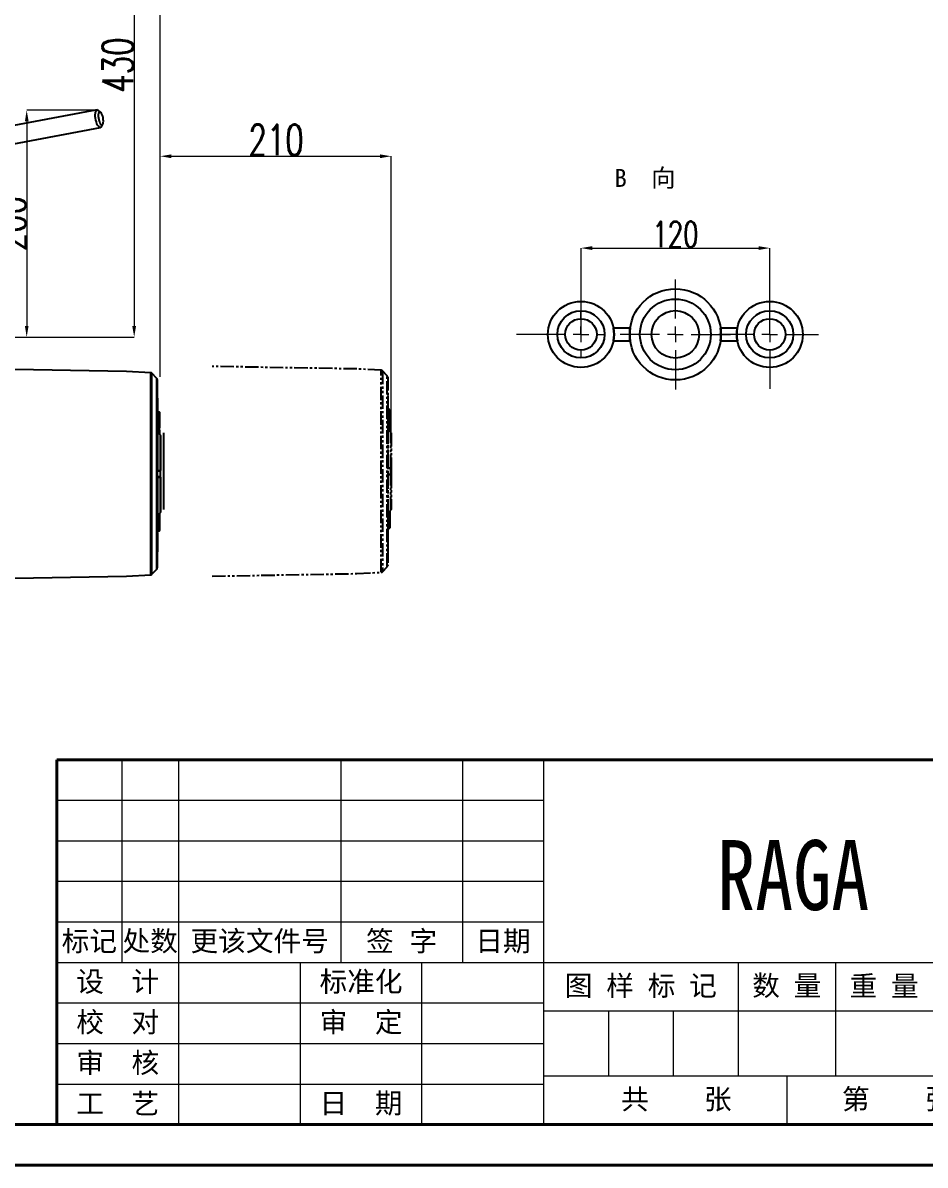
# Model space of a CAD drawing. Header units: millimetres. Extents: x 1663 to 4708, y 540 to 2693.
# Drawn here: x 3336 to 4143, y 540 to 1561 of the extents above; entities that cross this region are included whole.
import ezdxf

# ---------------------------------------------------------------- set-up
doc = ezdxf.new("R2010")
doc.units = ezdxf.units.MM
doc.linetypes.add('CENTER2', pattern=[28.575, 19.05, -3.175, 3.175, -3.175])
doc.linetypes.add('双点画线', pattern=[22, 12, -2, 2, -2, 2, -2])
for name, color, linetype, lineweight in [('AM_5', 3, 'Continuous', 25), ('AM_BOR', 7, 'Continuous', 50), ('FORMAT', 7, 'Continuous', 18), ('中心线', 1, 'CENTER2', 13), ('文字', 7, 'Continuous', 13), ('标注', 3, 'Continuous', 13), ('粗实线', 7, 'Continuous', 40), ('细实线', 3, 'Continuous', 13)]:
    doc.layers.add(name, color=color, linetype=linetype, lineweight=lineweight)
doc.styles.add('01', font='txt.shx')
doc.styles.add('SLDTEXTSTYLE1', font='txt.shx', dxfattribs={"width": 0.7, "bigfont": 'gbcbig.shx'})
doc.styles.get("Standard").update_dxf_attribs({"font": 'arial.ttf'})
doc.styles.add('STYLE1', font='txt.shx', dxfattribs={"width": 0.8, "height": 3, "bigfont": 'hzdx.shx'})
doc.dimstyles.new('SLDDIMSTYLE12$0', dxfattribs={"dimtxt": 12, "dimasz": 10, "dimexe": 0, "dimexo": 0.0625, "dimgap": 0.875, "dimtad": 1, "dimdec": 1, "dimlfac": 1.8, "dimrnd": 1e-09, "dimzin": 12, "dimdsep": 46, "dimtxsty": 'SLDTEXTSTYLE1', "dimcen": 0.09, "dimdle": 8.16, "dimclrd": 3, "dimclre": 3, "dimadec": 0, "dimazin": 3, "dimtfac": 1, "dimtdec": 1, "dimtofl": 0, "dimtmove": 0, "dimatfit": 3, "dimfxl": 0, "dimfrac": 2, "dimtolj": 1, "dimlwd": 5, "dimlwe": 5, "dimarcsym": 0})

# ---------------------------------------------------------------- blocks, each defined once
blk = doc.blocks.new('rA3')
at = {"layer": '粗实线'}
for p, q in [((568.38, 174.26), (568.38, 129.26)), ((748.38, 174.26), (568.38, 174.26)), ((358.38, 129.26), (748.38, 129.26)), ((333.38, 124.26), (753.38, 124.26))]:
    blk.add_line(p, q, dxfattribs=at)
at = {"layer": '细实线'}
for p, q in [((576.38, 174.26), (576.38, 149.26)), ((583.38, 174.26), (583.38, 149.26)), ((603.38, 174.26), (603.38, 149.26)), ((618.38, 174.26), (618.38, 149.26)), ((628.38, 174.26), (628.38, 129.26)), ((568.38, 169.26), (628.38, 169.26)), ((628.38, 169.26), (628.38, 129.26)), ((568.38, 164.26), (628.38, 164.26)), ((568.38, 159.26), (628.38, 159.26)), ((568.38, 154.26), (628.38, 154.26)), ((568.38, 149.26), (688.38, 149.26)), ((583.38, 149.26), (583.38, 129.26)), ((598.38, 149.26), (598.38, 129.26)), ((613.38, 129.26), (613.38, 149.26)), ((652.38, 149.22), (652.38, 135.22)), ((664.38, 149.26), (664.38, 135.26)), ((568.38, 144.26), (628.38, 144.26)), ((688.38, 143.26), (628.38, 143.26)), ((636.38, 143.26), (636.38, 135.26)), ((644.38, 143.26), (644.38, 135.26)), ((568.25, 139.26), (628.38, 139.26)), ((628.38, 135.26), (688.38, 135.26)), ((658.38, 135.26), (658.38, 129.26)), ((568.38, 134.26), (628.38, 134.26))]:
    blk.add_line(p, q, dxfattribs=at)
at = {"layer": '文字', "char_height": 2.5, "width": 72, "attachment_point": 5}
for s, insert in [('{\\fSimSun|b0|i0|c134|p2;标记}', (572.38, 151.76)), ('{\\fSimSun|b0|i0|c134|p2;处数}', (579.88, 151.76)), ('{\\fSimSun|b0|i0|c134|p2;更该文件号}', (593.38, 151.76)), ('{\\fSimSun|b0|i0|c134|p54;签}  {\\fSimSun|b0|i0|c134|p54;字}', (610.88, 151.76)), ('{\\fSimSun|b0|i0|c134|p54;日期}', (623.38, 151.76)), ('{\\fSimSun|b0|i0|c134|p2;设  计}', (575.88, 146.76)), ('{\\fSimSun|b0|i0|c134|p2;标准化}', (605.88, 146.76)), ('{\\fSimSun|b0|i0|c134|p2;图 样 标 记}', (640.38, 146.26)), ('{\\fSimSun|b0|i0|c134|p2;数 量}', (658.38, 146.26)), ('{\\fSimSun|b0|i0|c134|p2;重 量}', (670.38, 146.26)), ('{\\fSimSun|b0|i0|c134|p2;校  对}', (575.88, 141.76)), ('{\\fSimSun|b0|i0|c134|p2;审  定}', (605.88, 141.76)), ('{\\fSimSun|b0|i0|c134|p2;审  核}', (575.88, 136.76)), ('{\\fSimSun|b0|i0|c134|p2;共    张        第    张}', (658.38, 132.26)), ('{\\fSimSun|b0|i0|c134|p2;工  艺}', (575.88, 131.76)), ('{\\fSimSun|b0|i0|c134|p2;日  期}', (605.88, 131.76))]:
    blk.add_mtext(s, dxfattribs=dict(at, insert=insert))
blk = doc.blocks.new('*D57')
at = {"layer": 'AM_5', "color": 3, "lineweight": 5, "transparency": 16777216}
blk.add_line((3048.9, 1280.2), (3048.9, 1719.2), dxfattribs=at)
at = {"layer": 'AM_5', "color": 3, "linetype": 'Continuous', "lineweight": 5, "transparency": 16777216}
for p, q in [((3058.9, 1719.2), (3449.2, 1719.2)), ((3459.2, 1244.5), (3459.2, 1719.2))]:
    blk.add_line(p, q, dxfattribs=at)
at = {"layer": 'AM_5', "color": 3, "transparency": 16777216}
for points in [[(3058.9, 1720.9), (3058.9, 1717.6), (3048.9, 1719.2)], [(3449.2, 1720.9), (3449.2, 1717.6), (3459.2, 1719.2)]]:
    blk.add_solid(points, dxfattribs=at)
at = {"layer": 'Defpoints', "color": 0, "transparency": 16777216}
for p in [(3459.2, 1719.2), (3048.9, 1280.1), (3459.2, 1244.4)]:
    blk.add_point(p, dxfattribs=at)
at = {"layer": 'AM_5', "color": 0, "transparency": 16777216, "insert": (3254.1, 1733.8), "char_height": 12, "attachment_point": 5, "style": 'SLDTEXTSTYLE1'}
blk.add_mtext('\\A1;{\\H2.28571x;410}', dxfattribs=at)
blk = doc.blocks.new('*D74')
at = {"layer": 'AM_5', "color": 3, "lineweight": 5, "transparency": 16777216}
blk.add_line((3459.2, 1244.5), (3459.2, 1441.8), dxfattribs=at)
at = {"layer": 'AM_5', "color": 3, "linetype": 'Continuous', "lineweight": 5, "transparency": 16777216}
for p, q in [((3469.2, 1441.8), (3655.6, 1441.8)), ((3665.6, 1194.5), (3665.6, 1441.8))]:
    blk.add_line(p, q, dxfattribs=at)
at = {"layer": 'AM_5', "color": 3, "transparency": 16777216}
for points in [[(3469.2, 1443.5), (3469.2, 1440.1), (3459.2, 1441.8)], [(3655.6, 1443.5), (3655.6, 1440.1), (3665.6, 1441.8)]]:
    blk.add_solid(points, dxfattribs=at)
at = {"layer": 'Defpoints', "color": 0, "transparency": 16777216}
for p in [(3665.6, 1441.8), (3459.2, 1244.4), (3665.6, 1194.4)]:
    blk.add_point(p, dxfattribs=at)
at = {"layer": 'AM_5', "color": 0, "transparency": 16777216, "insert": (3562.8, 1456.4), "char_height": 12, "attachment_point": 5, "style": 'SLDTEXTSTYLE1'}
blk.add_mtext('\\A1;{\\H2.28571x;210}', dxfattribs=at)
blk = doc.blocks.new('*D61')
at = {"layer": 'AM_5', "color": 3, "lineweight": 5, "transparency": 16777216}
blk.add_line((3363.1, 1711.6), (3435.9, 1711.6), dxfattribs=at)
at = {"layer": 'AM_5', "color": 3, "linetype": 'Continuous', "lineweight": 5, "transparency": 16777216}
for p, q in [((3435.9, 1701.6), (3435.9, 1290.1)), ((3049, 1280.1), (3435.9, 1280.1))]:
    blk.add_line(p, q, dxfattribs=at)
at = {"layer": 'AM_5', "color": 3, "transparency": 16777216}
for points in [[(3434.2, 1701.6), (3437.6, 1701.6), (3435.9, 1711.6)], [(3434.2, 1290.1), (3437.6, 1290.1), (3435.9, 1280.1)]]:
    blk.add_solid(points, dxfattribs=at)
at = {"layer": 'Defpoints', "color": 0, "transparency": 16777216}
for p in [(3363, 1711.6), (3048.9, 1280.1), (3435.9, 1280.1)]:
    blk.add_point(p, dxfattribs=at)
at = {"layer": 'AM_5', "color": 0, "transparency": 16777216, "insert": (3421.3, 1523.3), "char_height": 12, "attachment_point": 5, "rotation": 90, "style": 'SLDTEXTSTYLE1'}
blk.add_mtext('\\A1;{\\H2.28571x;430}', dxfattribs=at)
blk = doc.blocks.new('*D62')
at = {"layer": 'AM_5', "color": 3, "lineweight": 5, "transparency": 16777216}
blk.add_line((3402.2, 1483.1), (3339.8, 1483.1), dxfattribs=at)
at = {"layer": 'AM_5', "color": 3, "linetype": 'Continuous', "lineweight": 5, "transparency": 16777216}
for p, q in [((3339.8, 1473.1), (3339.8, 1290.1)), ((3049, 1280.1), (3339.8, 1280.1))]:
    blk.add_line(p, q, dxfattribs=at)
at = {"layer": 'AM_5', "color": 3, "transparency": 16777216}
for points in [[(3338.2, 1473.1), (3341.5, 1473.1), (3339.8, 1483.1)], [(3338.2, 1290.1), (3341.5, 1290.1), (3339.8, 1280.1)]]:
    blk.add_solid(points, dxfattribs=at)
at = {"layer": 'Defpoints', "color": 0, "transparency": 16777216}
for p in [(3402.3, 1483.1), (3048.9, 1280.1), (3339.8, 1280.1)]:
    blk.add_point(p, dxfattribs=at)
at = {"layer": 'AM_5', "color": 0, "transparency": 16777216, "insert": (3325.2, 1381.6), "char_height": 12, "attachment_point": 5, "rotation": 90, "style": 'SLDTEXTSTYLE1'}
blk.add_mtext('\\A1;{\\H2.28571x;200}', dxfattribs=at)
blk = doc.blocks.new('SW_CENTERMARKSYMBOL_14')
at = {"layer": 'FORMAT', "color": 0}
for p, q in [((0, 2), (0, 7)), ((-2, 0), (-7, 0)), ((0, 0), (-1, 0)), ((0, 0), (0, 1)), ((0, 0), (0, -1)), ((0, 0), (1, 0)), ((2, 0), (7, 0)), ((0, -2), (0, -7))]:
    blk.add_line(p, q, dxfattribs=at)
blk = doc.blocks.new('SW_CENTERMARKSYMBOL_15')
at = {"layer": 'FORMAT', "color": 0}
for p, q in [((0, 2), (0, 5)), ((-2, 0), (-6.49, 0)), ((0, 0), (-1, 0)), ((0, 0), (0, 1)), ((0, 0), (0, -1)), ((0, 0), (1, 0)), ((2, 0), (6.2, 0)), ((0, -2), (0, -6.94))]:
    blk.add_line(p, q, dxfattribs=at)
blk = doc.blocks.new('SW_CENTERMARKSYMBOL_16')
at = {"layer": 'FORMAT', "color": 0}
for p, q in [((0, 2), (0, 3)), ((-2, 0), (-8.18, 0)), ((0, 0), (-1, 0)), ((0, 0), (0, 1)), ((0, 0), (0, -1)), ((0, 0), (1, 0)), ((2, 0), (3, 0)), ((0, -2), (0, -3))]:
    blk.add_line(p, q, dxfattribs=at)
blk = doc.blocks.new('*D77')
at = {"layer": 'Defpoints', "color": 0, "transparency": 16777216}
for p in [(4004.1, 1359.7), (3835.4, 1282.5), (4004.1, 1282.5)]:
    blk.add_point(p, dxfattribs=at)
at = {"layer": '标注', "color": 3, "lineweight": 5, "transparency": 16777216}
blk.add_line((3835.4, 1282.6), (3835.4, 1359.7), dxfattribs=at)
at = {"layer": '标注', "color": 3, "linetype": 'Continuous', "lineweight": 5, "transparency": 16777216}
for p, q in [((3845.4, 1359.7), (3994.1, 1359.7)), ((4004.1, 1282.6), (4004.1, 1359.7))]:
    blk.add_line(p, q, dxfattribs=at)
at = {"layer": '标注', "color": 3, "transparency": 16777216}
for points in [[(3845.4, 1361.4), (3845.4, 1358), (3835.4, 1359.7)], [(3994.1, 1361.4), (3994.1, 1358), (4004.1, 1359.7)]]:
    blk.add_solid(points, dxfattribs=at)
at = {"layer": '标注', "color": 0, "transparency": 16777216, "insert": (3919.8, 1372), "char_height": 10, "attachment_point": 5, "style": 'SLDTEXTSTYLE1'}
blk.add_mtext('\\A1;{\\H2.28571x;120}', dxfattribs=at)

msp = doc.modelspace()

# ---------------------------------------------------------------- linework, layer by layer
at = {"color": 7, "linetype": 'Continuous', "lineweight": 25}
for p, q in [((3402.717, 1483.23), (3197.071, 1444.536)), ((3405.751, 1481.342), (3403.808, 1482.87)), ((3200.03, 1428.812), (3405.675, 1467.506)), ((3406.562, 1468.237), (3407.816, 1470.367)), ((3429.099, 1249.357), (3299.573, 1251.618)), ((3450.827, 1248.218), (3429.099, 1249.357)), ((3450.827, 1067.536), (3450.827, 1248.218)), ((3456.161, 1243.196), (3451.837, 1247.753)), ((3451.837, 1068.002), (3451.837, 1247.753)), ((3456.161, 1072.558), (3456.161, 1243.196)), ((3456.573, 1225.568), (3457.073, 1225.568)), ((3456.573, 1225.057), (3457.073, 1225.057)), ((3456.573, 1224.227), (3457.073, 1224.227)), ((3456.573, 1224.163), (3457.073, 1224.163)), ((3456.573, 1223.27), (3457.073, 1223.27)), ((3456.573, 1221.355), (3457.073, 1221.355)), ((3456.573, 1220.334), (3457.073, 1220.334)), ((3456.573, 1220.206), (3457.073, 1220.206)), ((3456.573, 1216.887), (3457.073, 1216.887)), ((3456.573, 1215.866), (3457.073, 1215.866)), ((3457.073, 1215.738), (3456.573, 1215.738)), ((3457.073, 1225.232), (3457.073, 1225.568)), ((3457.073, 1224.227), (3457.073, 1225.057)), ((3457.073, 1223.27), (3457.073, 1224.163)), ((3457.073, 1220.334), (3457.073, 1221.355)), ((3457.073, 1220.206), (3457.073, 1220.334)), ((3457.073, 1217.062), (3457.073, 1220.206)), ((3457.073, 1215.866), (3457.073, 1216.887)), ((3457.073, 1215.738), (3457.073, 1215.866)), ((3457.073, 1215.356), (3457.073, 1215.691)), ((3457.073, 1213.249), (3457.073, 1215.563)), ((3456.573, 1213.249), (3457.073, 1213.249)), ((3456.573, 1212.228), (3457.073, 1212.228)), ((3456.573, 1211.462), (3457.073, 1211.462)), ((3456.573, 1209.356), (3457.073, 1209.356)), ((3456.573, 1208.462), (3457.073, 1208.462)), ((3456.573, 1207.952), (3457.073, 1207.952)), ((3456.573, 1206.867), (3457.073, 1206.867)), ((3456.573, 1206.675), (3457.073, 1206.675)), ((3456.573, 1206.612), (3457.073, 1206.612)), ((3458.373, 1213.039), (3457.073, 1213.039)), ((3458.373, 1213.013), (3457.073, 1213.013)), ((3457.073, 1212.228), (3457.073, 1212.899)), ((3457.073, 1211.462), (3457.073, 1211.878)), ((3457.073, 1208.462), (3457.073, 1209.356)), ((3457.073, 1206.867), (3457.073, 1207.952)), ((3457.073, 1207.703), (3458.373, 1207.703)), ((3458.373, 1207.448), (3457.073, 1207.448)), ((3457.073, 1206.675), (3457.073, 1206.867)), ((3457.073, 1204.936), (3457.073, 1206.612)), ((3458.373, 1213.039), (3458.373, 1213.013)), ((3458.373, 1207.703), (3458.373, 1213.013)), ((3458.373, 1207.703), (3458.373, 1207.448)), ((3458.373, 1202.144), (3458.373, 1207.448)), ((3458.573, 1212.839), (3458.573, 1207.578)), ((3458.573, 1207.578), (3458.573, 1202.274)), ((3458.61, 1207.105), (3458.573, 1207.105)), ((3458.573, 1205.555), (3458.61, 1205.555)), ((3456.573, 1204.761), (3457.073, 1204.761)), ((3456.573, 1203.803), (3457.073, 1203.803)), ((3456.573, 1203.612), (3457.073, 1203.612)), ((3457.073, 1202.016), (3456.573, 1202.016)), ((3456.573, 1201.059), (3457.073, 1201.059)), ((3456.573, 1200.867), (3457.073, 1200.867)), ((3456.573, 1200.74), (3457.073, 1200.74)), ((3456.573, 1200.612), (3457.073, 1200.612)), ((3456.573, 1200.038), (3457.073, 1200.038)), ((3456.593, 1195.442), (3457.073, 1195.442)), ((3459.426, 1192.524), (3456.719, 1195.231)), ((3456.719, 1195.231), (3456.719, 1160.906)), ((3456.827, 1195.123), (3457.073, 1195.123)), ((3457.073, 1203.803), (3457.073, 1204.761)), ((3457.073, 1203.612), (3457.073, 1203.803)), ((3457.073, 1202.191), (3457.073, 1203.612)), ((3457.073, 1202.144), (3458.373, 1202.144)), ((3457.073, 1201.059), (3457.073, 1202.016)), ((3457.073, 1200.867), (3457.073, 1201.059)), ((3457.073, 1200.74), (3457.073, 1200.867)), ((3457.073, 1200.038), (3457.073, 1200.612)), ((3457.073, 1199.168), (3458.373, 1199.168)), ((3458.373, 1198.901), (3457.073, 1198.901)), ((3457.073, 1198.854), (3458.373, 1198.854)), ((3457.77, 1198.854), (3457.77, 1194.18)), ((3457.773, 1198.854), (3457.773, 1194.177)), ((3458.373, 1199.168), (3458.373, 1202.144)), ((3458.373, 1199.168), (3458.373, 1198.901)), ((3458.373, 1198.854), (3458.373, 1198.901)), ((3458.573, 1202.274), (3458.573, 1199.099)), ((3458.61, 1202.162), (3458.573, 1202.162)), ((3458.573, 1199.099), (3458.573, 1199.054)), ((3459.426, 1160.908), (3459.426, 1192.524)), ((3462.223, 1194.408), (3462.223, 1163.115)), ((3456.719, 1160.906), (3459.426, 1160.908)), ((3456.719, 1154.849), (3459.426, 1154.846)), ((3456.719, 1154.849), (3456.719, 1120.524)), ((3457.073, 1160.377), (3459.073, 1160.377)), ((3457.073, 1155.377), (3459.073, 1155.377)), ((3459.284, 1160.424), (3459.284, 1155.33)), ((3459.426, 1123.231), (3459.426, 1154.846)), ((3462.223, 1163.115), (3462.223, 1157.115)), ((3462.223, 1157.115), (3462.223, 1125.822)), ((3457.073, 1119.953), (3456.573, 1119.953)), ((3456.573, 1118.808), (3457.073, 1118.808)), ((3456.573, 1115.789), (3457.073, 1115.789)), ((3456.573, 1114.501), (3457.073, 1114.501)), ((3456.573, 1114.126), (3458.373, 1114.126)), ((3456.573, 1113.976), (3457.073, 1113.976)), ((3456.719, 1120.524), (3459.426, 1123.231)), ((3457.073, 1119.953), (3457.073, 1120.877)), ((3458.373, 1120.708), (3457.073, 1120.708)), ((3458.373, 1120.499), (3457.073, 1120.499)), ((3457.073, 1118.808), (3457.073, 1119.953)), ((3457.073, 1115.789), (3457.073, 1118.808)), ((3457.073, 1117.822), (3458.373, 1117.822)), ((3457.073, 1113.304), (3457.073, 1113.976)), ((3458.373, 1113.884), (3457.073, 1113.884)), ((3457.77, 1121.574), (3457.77, 1120.708)), ((3457.773, 1121.577), (3457.773, 1120.708)), ((3458.373, 1120.708), (3458.373, 1120.499)), ((3458.373, 1117.822), (3458.373, 1120.499)), ((3458.373, 1114.126), (3458.373, 1117.822)), ((3458.373, 1114.126), (3458.373, 1113.884)), ((3458.373, 1106.951), (3458.373, 1113.884)), ((3458.573, 1120.508), (3458.573, 1117.653)), ((3458.573, 1117.653), (3458.573, 1113.956)), ((3458.573, 1113.956), (3458.573, 1107.087)), ((3456.573, 1113.129), (3457.073, 1113.129)), ((3456.573, 1110.454), (3457.073, 1110.454)), ((3456.573, 1106.269), (3457.073, 1106.269)), ((3456.573, 1105.309), (3457.073, 1105.309)), ((3456.573, 1104.166), (3457.073, 1104.166)), ((3457.073, 1110.454), (3457.073, 1113.129)), ((3457.073, 1106.951), (3458.373, 1106.951)), ((3457.073, 1106.887), (3458.373, 1106.887)), ((3457.073, 1101.705), (3457.073, 1104.166)), ((3458.373, 1106.951), (3458.373, 1106.887)), ((3456.573, 1101.705), (3457.073, 1101.705)), ((3456.573, 1100.56), (3457.073, 1100.56)), ((3456.573, 1097.542), (3457.073, 1097.542)), ((3456.573, 1096.263), (3457.073, 1096.263)), ((3456.573, 1095.019), (3457.073, 1095.019)), ((3457.073, 1100.56), (3457.073, 1101.705)), ((3457.073, 1097.542), (3457.073, 1100.56)), ((3456.573, 1091.61), (3457.073, 1091.61)), ((3456.573, 1087.998), (3457.073, 1087.998)), ((3457.073, 1087.998), (3457.073, 1091.61)), ((3451.837, 1068.002), (3456.161, 1072.558)), ((3299.573, 1064.137), (3429.099, 1066.398)), ((3429.099, 1066.398), (3450.827, 1067.536))]:
    msp.add_line(p, q, dxfattribs=at)
at = {"color": 7, "linetype": '双点画线', "lineweight": 25}
for p, q in [((3635.078, 1251.594), (3505.551, 1253.855)), ((3656.806, 1250.456), (3635.078, 1251.594)), ((3656.806, 1069.774), (3656.806, 1250.456)), ((3662.139, 1245.434), (3657.816, 1249.99)), ((3657.816, 1249.99), (3657.816, 1070.239)), ((3662.139, 1074.796), (3662.139, 1245.434)), ((3662.551, 1244.401), (3662.551, 1075.828)), ((3663.051, 1227.805), (3662.551, 1227.805)), ((3663.051, 1227.295), (3662.551, 1227.295)), ((3663.051, 1226.465), (3662.551, 1226.465)), ((3663.051, 1226.401), (3662.551, 1226.401)), ((3663.051, 1227.47), (3663.051, 1227.805)), ((3663.051, 1226.465), (3663.051, 1227.295)), ((3663.051, 1225.507), (3663.051, 1226.401)), ((3663.051, 1225.507), (3662.551, 1225.507)), ((3663.051, 1223.593), (3662.551, 1223.593)), ((3663.051, 1222.571), (3662.551, 1222.571)), ((3663.051, 1222.444), (3662.551, 1222.444)), ((3663.051, 1219.125), (3662.551, 1219.125)), ((3663.051, 1218.104), (3662.551, 1218.104)), ((3663.051, 1217.976), (3662.551, 1217.976)), ((3663.051, 1222.571), (3663.051, 1223.593)), ((3663.051, 1222.444), (3663.051, 1222.571)), ((3663.051, 1219.125), (3663.051, 1222.444)), ((3663.051, 1218.104), (3663.051, 1219.125)), ((3663.051, 1217.976), (3663.051, 1218.104)), ((3663.051, 1217.593), (3663.051, 1217.929)), ((3663.051, 1215.487), (3662.551, 1215.487)), ((3663.051, 1214.466), (3662.551, 1214.466)), ((3663.051, 1213.7), (3662.551, 1213.7)), ((3663.051, 1211.594), (3662.551, 1211.594)), ((3663.051, 1210.7), (3662.551, 1210.7)), ((3663.051, 1210.189), (3662.551, 1210.189)), ((3663.051, 1209.104), (3662.551, 1209.104)), ((3663.051, 1208.913), (3662.551, 1208.913)), ((3663.051, 1208.849), (3662.551, 1208.849)), ((3663.051, 1206.998), (3662.551, 1206.998)), ((3663.051, 1206.041), (3662.551, 1206.041)), ((3663.051, 1205.849), (3662.551, 1205.849)), ((3664.351, 1215.276), (3663.051, 1215.276)), ((3664.351, 1215.25), (3663.051, 1215.25)), ((3663.051, 1214.466), (3663.051, 1215.137)), ((3663.051, 1213.7), (3663.051, 1214.116)), ((3663.051, 1210.7), (3663.051, 1211.594)), ((3663.051, 1209.104), (3663.051, 1210.189)), ((3663.051, 1209.94), (3664.351, 1209.94)), ((3664.351, 1209.686), (3663.051, 1209.686)), ((3663.051, 1208.913), (3663.051, 1209.104)), ((3663.051, 1206.998), (3663.051, 1208.849)), ((3663.051, 1206.041), (3663.051, 1206.998)), ((3663.051, 1205.849), (3663.051, 1206.041)), ((3663.051, 1204.254), (3663.051, 1205.849)), ((3664.351, 1215.276), (3664.351, 1215.25)), ((3664.351, 1209.94), (3664.351, 1215.25)), ((3664.351, 1209.94), (3664.351, 1209.686)), ((3664.351, 1204.381), (3664.351, 1209.686)), ((3664.551, 1215.076), (3664.551, 1209.816)), ((3664.551, 1209.816), (3664.551, 1204.511)), ((3664.589, 1209.343), (3664.551, 1209.343)), ((3664.551, 1207.792), (3664.589, 1207.792)), ((3663.051, 1204.254), (3662.551, 1204.254)), ((3663.051, 1203.296), (3662.551, 1203.296)), ((3663.051, 1203.105), (3662.551, 1203.105)), ((3663.051, 1202.977), (3662.551, 1202.977)), ((3663.051, 1202.85), (3662.551, 1202.85)), ((3663.051, 1202.275), (3662.551, 1202.275)), ((3663.051, 1197.68), (3662.572, 1197.68)), ((3665.405, 1194.761), (3662.698, 1197.468)), ((3662.698, 1197.468), (3662.698, 1163.143)), ((3663.051, 1197.361), (3662.805, 1197.361)), ((3663.051, 1204.381), (3664.351, 1204.381)), ((3663.051, 1203.296), (3663.051, 1204.254)), ((3663.051, 1203.105), (3663.051, 1203.296)), ((3663.051, 1202.977), (3663.051, 1203.105)), ((3663.051, 1202.275), (3663.051, 1202.85)), ((3663.051, 1201.406), (3664.351, 1201.406)), ((3664.351, 1201.138), (3663.051, 1201.138)), ((3663.051, 1201.092), (3664.351, 1201.092)), ((3663.748, 1201.092), (3663.748, 1196.418)), ((3663.751, 1201.092), (3663.751, 1196.415)), ((3664.351, 1201.406), (3664.351, 1204.381)), ((3664.351, 1201.406), (3664.351, 1201.138)), ((3664.351, 1201.092), (3664.351, 1201.138)), ((3664.551, 1204.511), (3664.551, 1201.337)), ((3664.589, 1204.399), (3664.551, 1204.399)), ((3664.551, 1201.337), (3664.551, 1201.292)), ((3665.405, 1163.146), (3665.405, 1194.761)), ((3665.551, 1194.408), (3665.551, 1163.115)), ((3662.698, 1157.086), (3662.698, 1122.761)), ((3665.051, 1162.615), (3663.051, 1162.615)), ((3663.051, 1157.615), (3665.051, 1157.615)), ((3665.263, 1157.568), (3665.263, 1162.662)), ((3665.405, 1125.468), (3665.405, 1157.084)), ((3665.551, 1163.115), (3665.551, 1157.115)), ((3665.551, 1157.115), (3665.551, 1125.822)), ((3662.698, 1122.761), (3665.405, 1125.468)), ((3663.748, 1123.812), (3663.748, 1122.945)), ((3663.751, 1123.815), (3663.751, 1122.945)), ((3663.051, 1122.19), (3662.551, 1122.19)), ((3663.051, 1121.045), (3662.551, 1121.045)), ((3663.051, 1118.027), (3662.551, 1118.027)), ((3663.051, 1116.739), (3662.551, 1116.739)), ((3662.551, 1116.363), (3664.351, 1116.363)), ((3663.051, 1116.213), (3662.551, 1116.213)), ((3663.051, 1115.367), (3662.551, 1115.367)), ((3663.051, 1122.19), (3663.051, 1123.115)), ((3664.351, 1122.945), (3663.051, 1122.945)), ((3664.351, 1122.737), (3663.051, 1122.737)), ((3663.051, 1121.045), (3663.051, 1122.19)), ((3663.051, 1118.027), (3663.051, 1121.045)), ((3663.051, 1120.06), (3664.351, 1120.06)), ((3663.051, 1115.542), (3663.051, 1116.213)), ((3664.351, 1116.122), (3663.051, 1116.122)), ((3664.351, 1122.945), (3664.351, 1122.737)), ((3664.351, 1120.06), (3664.351, 1122.737)), ((3664.351, 1116.363), (3664.351, 1120.06)), ((3664.351, 1116.363), (3664.351, 1116.122)), ((3664.351, 1109.188), (3664.351, 1116.122)), ((3664.551, 1122.745), (3664.551, 1119.89)), ((3664.551, 1119.89), (3664.551, 1116.194)), ((3664.551, 1116.194), (3664.551, 1109.325)), ((3663.051, 1112.691), (3662.551, 1112.691)), ((3663.051, 1108.507), (3662.551, 1108.507)), ((3663.051, 1107.546), (3662.551, 1107.546)), ((3663.051, 1106.404), (3662.551, 1106.404)), ((3663.051, 1103.943), (3662.551, 1103.943)), ((3663.051, 1109.188), (3664.351, 1109.188)), ((3663.051, 1109.125), (3664.351, 1109.125)), ((3663.051, 1103.943), (3663.051, 1106.404)), ((3663.051, 1102.798), (3663.051, 1103.943)), ((3664.351, 1109.188), (3664.351, 1109.125)), ((3663.051, 1102.798), (3662.551, 1102.798)), ((3663.051, 1099.779), (3662.551, 1099.779)), ((3663.051, 1098.501), (3662.551, 1098.501)), ((3663.051, 1097.256), (3662.551, 1097.256)), ((3663.051, 1093.848), (3662.551, 1093.848)), ((3663.051, 1099.779), (3663.051, 1102.798)), ((3663.051, 1090.235), (3663.051, 1093.848)), ((3663.051, 1090.235), (3662.551, 1090.235)), ((3657.816, 1070.239), (3662.139, 1074.796)), ((3505.551, 1066.374), (3635.078, 1068.635)), ((3635.078, 1068.635), (3656.806, 1069.774))]:
    msp.add_line(p, q, dxfattribs=at)
at = {"color": 7, "linetype": 'Continuous', "lineweight": 25, "flags": 128}
for points in [[(3406.562, 1468.237), (3406.321, 1467.902), (3405.792, 1467.535), (3405.189, 1467.535), (3404.538, 1467.902), (3403.872, 1468.617), (3403.221, 1469.648), (3402.616, 1470.946), (3402.085, 1472.452), (3401.652, 1474.093), (3401.338, 1475.794), (3401.158, 1477.475), (3401.12, 1479.058), (3401.226, 1480.468), (3401.47, 1481.64), (3401.842, 1482.518), (3402.325, 1483.062), (3402.894, 1483.246), (3402.894, 1483.246)], [(3402.894, 1483.246), (3403.525, 1483.062), (3403.808, 1482.87)], [(3405.066, 1481.624), (3404.576, 1481.438), (3404.178, 1480.893), (3403.897, 1480.022), (3403.751, 1478.881), (3403.749, 1477.541), (3403.891, 1476.086), (3404.168, 1474.608), (3404.563, 1473.199), (3405.051, 1471.949), (3405.601, 1470.935), (3406.179, 1470.221), (3406.748, 1469.853), (3407.273, 1469.853), (3407.721, 1470.221), (3408.063, 1470.935), (3408.278, 1471.949), (3408.352, 1473.199), (3408.282, 1474.608), (3408.07, 1476.086), (3407.732, 1477.541), (3407.287, 1478.881), (3406.764, 1480.022), (3406.195, 1480.893), (3405.617, 1481.438), (3405.066, 1481.624)], [(3458.373, 1207.703), (3458.412, 1207.7), (3458.449, 1207.693), (3458.484, 1207.682), (3458.514, 1207.666), (3458.539, 1207.647), (3458.558, 1207.626), (3458.569, 1207.602), (3458.573, 1207.578)], [(3458.373, 1207.448), (3458.412, 1207.451), (3458.449, 1207.458), (3458.484, 1207.47), (3458.514, 1207.486), (3458.539, 1207.506), (3458.558, 1207.528), (3458.569, 1207.553), (3458.573, 1207.578)], [(3458.573, 1202.274), (3458.569, 1202.248), (3458.558, 1202.224), (3458.539, 1202.202), (3458.514, 1202.182), (3458.484, 1202.166), (3458.449, 1202.154), (3458.412, 1202.146), (3458.373, 1202.144)], [(3458.573, 1199.099), (3458.569, 1199.113), (3458.558, 1199.126), (3458.539, 1199.138), (3458.514, 1199.148), (3458.484, 1199.156), (3458.449, 1199.163), (3458.412, 1199.167), (3458.373, 1199.168)], [(3458.573, 1113.956), (3458.569, 1113.942), (3458.558, 1113.929), (3458.539, 1113.916), (3458.514, 1113.905), (3458.484, 1113.897), (3458.449, 1113.89), (3458.412, 1113.886), (3458.373, 1113.884)]]:
    msp.add_lwpolyline(points, dxfattribs=at)
at = {"color": 7, "linetype": '双点画线', "lineweight": 25, "flags": 128}
for points in [[(3664.351, 1209.94), (3664.39, 1209.938), (3664.428, 1209.931), (3664.462, 1209.919), (3664.493, 1209.904), (3664.518, 1209.885), (3664.536, 1209.863), (3664.547, 1209.84), (3664.551, 1209.816)], [(3664.351, 1209.686), (3664.39, 1209.688), (3664.428, 1209.696), (3664.462, 1209.708), (3664.493, 1209.724), (3664.518, 1209.744), (3664.536, 1209.766), (3664.547, 1209.79), (3664.551, 1209.816)], [(3664.551, 1204.511), (3664.547, 1204.486), (3664.536, 1204.462), (3664.518, 1204.439), (3664.493, 1204.42), (3664.462, 1204.403), (3664.428, 1204.391), (3664.39, 1204.384), (3664.351, 1204.381)], [(3664.551, 1201.337), (3664.547, 1201.35), (3664.536, 1201.363), (3664.518, 1201.375), (3664.493, 1201.385), (3664.462, 1201.394), (3664.428, 1201.4), (3664.39, 1201.404), (3664.351, 1201.406)], [(3662.698, 1163.143), (3664.214, 1163.145), (3665.405, 1163.146)], [(3665.405, 1157.084), (3663.889, 1157.085), (3662.698, 1157.086)], [(3664.551, 1116.194), (3664.547, 1116.18), (3664.536, 1116.166), (3664.518, 1116.154), (3664.493, 1116.143), (3664.462, 1116.134), (3664.428, 1116.127), (3664.39, 1116.123), (3664.351, 1116.122)]]:
    msp.add_lwpolyline(points, dxfattribs=at)
at = {"color": 7, "linetype": 'Continuous', "lineweight": 25}
for centre, radius, start, end in [((3450.749, 1246.72), 1.5, 43.5, 87), ((3455.073, 1242.164), 1.5, 0, 43.5), ((3458.373, 1212.839), 0.2, 0, 90), ((3458.385, 1212.825), 0.188, 4.252875, 93.69926), ((3434.294, 1194.307), 24.5, 357.367009, 10.694922), ((3458.373, 1199.1), 0.199, 269.832946, 359.831967), ((3458.373, 1199.054), 0.2, 270, 0), ((3459.073, 1192.17), 0.5, 0, 45), ((3457.073, 1159.877), 0.5, 89.999975, 180), ((3457.073, 1155.877), 0.5, 180, 270), ((3459.073, 1160.877), 0.5, 270, 0), ((3459.073, 1154.877), 0.5, 0, 90), ((3459.444, 1160.632), 0.277, 62.377002, 93.771829), ((3459.444, 1155.122), 0.277, 266.228171, 297.622998), ((3459.073, 1123.584), 0.5, 315, 0), ((3458.373, 1120.508), 0.2, 0, 90), ((3458.423, 1121.638), 1.14, 267.491082, 277.56592), ((3458.387, 1117.636), 0.187, 5.087801, 94.313104), ((3458.387, 1113.94), 0.187, 5.087801, 94.313104), ((3434.294, 1121.603), 24.5, 352.293464, 2.283211), ((3458.373, 1107.087), 0.2, 270, 0), ((3458.4, 1107.126), 0.178, 261.329202, 347.219692), ((3455.073, 1073.591), 1.5, 316.5, 0), ((3450.749, 1069.034), 1.5, 273, 316.5)]:
    msp.add_arc(centre, radius, start, end, dxfattribs=at)
at = {"color": 7, "linetype": '双点画线', "lineweight": 25}
for centre, radius, start, end in [((3656.727, 1248.958), 1.5, 43.5, 87), ((3661.051, 1244.401), 1.5, 0, 43.5), ((3664.351, 1215.076), 0.2, 0, 90), ((3664.363, 1215.062), 0.188, 4.252875, 93.69926), ((3663.051, 1197.822), 0.5, 180, 225), ((3640.273, 1196.545), 24.5, 357.367009, 10.694922), ((3664.352, 1201.338), 0.199, 269.832946, 359.831967), ((3664.351, 1201.292), 0.2, 270, 0), ((3665.051, 1194.408), 0.5, 0, 45), ((3662.679, 1163.437), 0.294, 244.221416, 273.627708), ((3663.051, 1162.115), 0.5, 90, 180), ((3663.051, 1158.115), 0.5, 180, 270), ((3662.679, 1156.793), 0.294, 86.372292, 115.778584), ((3664.956, 1163.061), 0.457, 282.034008, 10.645583), ((3665.051, 1163.115), 0.5, 270, 0), ((3664.956, 1157.168), 0.457, 349.354417, 77.965992), ((3665.051, 1157.115), 0.5, 0, 90), ((3665.423, 1162.87), 0.277, 62.377002, 93.771829), ((3665.423, 1157.36), 0.277, 266.228171, 297.622998), ((3640.273, 1123.841), 24.5, 352.293464, 2.283211), ((3665.051, 1125.822), 0.5, 315, 0), ((3663.051, 1122.408), 0.5, 135, 180), ((3664.351, 1122.745), 0.2, 0, 90), ((3664.401, 1123.876), 1.14, 267.491082, 277.56592), ((3664.365, 1119.874), 0.187, 5.087801, 94.313104), ((3664.365, 1116.177), 0.187, 5.087801, 94.313104), ((3664.351, 1109.325), 0.2, 270, 0), ((3664.378, 1109.364), 0.178, 261.329202, 347.219692), ((3661.051, 1075.828), 1.5, 316.5, 0), ((3656.727, 1071.272), 1.5, 273, 316.5)]:
    msp.add_arc(centre, radius, start, end, dxfattribs=at)
at = {"color": 7, "linetype": 'Continuous', "lineweight": 25}
for points, knots in [([(3456.573, 1242.113), (3456.573, 1242.065), (3456.573, 1241.96), (3456.573, 1240.648), (3456.573, 1238.421), (3456.573, 1235.252), (3456.573, 1231.232), (3456.573, 1226.442), (3456.573, 1220.955), (3456.573, 1214.791), (3456.573, 1207.945), (3456.573, 1200.461), (3456.573, 1192.45), (3456.573, 1184.045), (3456.573, 1175.392), (3456.573, 1166.641), (3456.573, 1160.782), (3456.573, 1157.877)], [0, 0, 0, 0, 0.05864971, 0.12634208, 0.19442117, 0.26250025, 0.33019263, 0.39712461, 0.46294745, 0.52877028, 0.59570226, 0.66339464, 0.73147372, 0.79955281, 0.86724518, 0.93417716, 1, 1, 1, 1]), ([(3457.073, 1221.355), (3457.073, 1221.617), (3457.073, 1222.073), (3457.073, 1222.624), (3457.073, 1222.942), (3457.073, 1223.083), (3457.073, 1223.154), (3457.073, 1223.214), (3457.073, 1223.251), (3457.073, 1223.27)], [0, 0, 0, 0, 0.40184511, 0.70092499, 0.85014472, 0.90000377, 0.92545001, 0.96257305, 1, 1, 1, 1]), ([(3457.073, 1195.442), (3457.073, 1195.961), (3457.073, 1196.99), (3457.073, 1198.534), (3457.073, 1199.532), (3457.073, 1200.038)], [0, 0, 0, 0, 0.33479774, 0.66330592, 1, 1, 1, 1]), ([(3459.573, 1192.17), (3459.573, 1192.126), (3459.573, 1192.035), (3459.573, 1191.292), (3459.573, 1189.857), (3459.573, 1187.311), (3459.573, 1183.767), (3459.573, 1180.041), (3459.573, 1176.503), (3459.573, 1172.73), (3459.573, 1168.819), (3459.573, 1164.867), (3459.573, 1162.195), (3459.573, 1160.877)], [0, 0, 0, 0, 0.07827888, 0.15871417, 0.2411685, 0.3693291, 0.49988874, 0.58696972, 0.67334333, 0.75883147, 0.84127667, 0.92171665, 1, 1, 1, 1]), ([(3456.573, 1157.877), (3456.573, 1154.972), (3456.573, 1149.114), (3456.573, 1140.363), (3456.573, 1131.709), (3456.573, 1123.304), (3456.573, 1115.293), (3456.573, 1107.809), (3456.573, 1100.964), (3456.573, 1094.799), (3456.573, 1089.312), (3456.573, 1084.522), (3456.573, 1080.503), (3456.573, 1077.333), (3456.573, 1075.107), (3456.573, 1073.794), (3456.573, 1073.69), (3456.573, 1073.641)], [0, 0, 0, 0, 0.06582284, 0.13275482, 0.20044719, 0.26852628, 0.33660536, 0.40429774, 0.47122972, 0.53705255, 0.60287539, 0.66980737, 0.73749975, 0.80557883, 0.87365792, 0.94135029, 1, 1, 1, 1]), ([(3457.073, 1160.377), (3457.032, 1160.383), (3456.953, 1160.393), (3456.857, 1160.471), (3456.79, 1160.571), (3456.75, 1160.662), (3456.727, 1160.758), (3456.718, 1160.843), (3456.719, 1160.885), (3456.719, 1160.906)], [0, 0, 0, 0, 0.28654563, 0.56106869, 0.68919014, 0.8054766, 0.90650496, 0.95317639, 1, 1, 1, 1]), ([(3456.719, 1154.849), (3456.719, 1154.87), (3456.718, 1154.912), (3456.727, 1154.997), (3456.75, 1155.093), (3456.79, 1155.184), (3456.857, 1155.284), (3456.953, 1155.361), (3457.032, 1155.372), (3457.073, 1155.377)], [0, 0, 0, 0, 0.04690954, 0.09363271, 0.19471064, 0.31101677, 0.43912041, 0.71350159, 1, 1, 1, 1]), ([(3459.073, 1160.377), (3459.101, 1160.38), (3459.149, 1160.385), (3459.22, 1160.419), (3459.279, 1160.467), (3459.336, 1160.536), (3459.379, 1160.62), (3459.421, 1160.744), (3459.424, 1160.843), (3459.426, 1160.908)], [0, 0, 0, 0, 0.14657571, 0.25025274, 0.38398498, 0.50053734, 0.63817309, 0.76376222, 1, 1, 1, 1]), ([(3459.426, 1154.846), (3459.424, 1154.911), (3459.421, 1155.011), (3459.379, 1155.135), (3459.336, 1155.218), (3459.279, 1155.288), (3459.22, 1155.335), (3459.149, 1155.37), (3459.101, 1155.374), (3459.073, 1155.377)], [0, 0, 0, 0, 0.23625748, 0.3618415, 0.49946245, 0.61606234, 0.74974712, 0.85345836, 1, 1, 1, 1]), ([(3459.573, 1155.227), (3459.573, 1156.111), (3459.573, 1157.877), (3459.573, 1159.644), (3459.573, 1160.527)], [0, 0, 0, 0, 0.49999987, 1, 1, 1, 1]), ([(3459.573, 1154.877), (3459.573, 1153.55), (3459.573, 1150.866), (3459.573, 1146.915), (3459.573, 1143.062), (3459.573, 1139.401), (3459.573, 1136.014), (3459.573, 1132.974), (3459.573, 1130.335), (3459.573, 1128.111), (3459.573, 1126.298), (3459.573, 1124.898), (3459.573, 1123.991), (3459.573, 1123.568), (3459.573, 1123.627), (3459.573, 1123.643)], [0, 0, 0, 0, 0.078832126, 0.159388175, 0.241135935, 0.323492847, 0.405849759, 0.487597519, 0.568153568, 0.646985694, 0.72581782, 0.806373869, 0.888121629, 0.970478541, 1, 1, 1, 1]), ([(3457.073, 1114.501), (3457.073, 1114.588), (3457.073, 1114.763), (3457.073, 1115.065), (3457.073, 1115.461), (3457.073, 1115.658), (3457.073, 1115.789)], [0, 0, 0, 0, 0.12504012, 0.25023594, 0.49987423, 1, 1, 1, 1]), ([(3457.073, 1106.269), (3457.073, 1106.304), (3457.073, 1106.373), (3457.073, 1107.003), (3457.073, 1107.835), (3457.073, 1108.625), (3457.073, 1109.518), (3457.073, 1110.142), (3457.073, 1110.454)], [0, 0, 0, 0, 0.25015941, 0.49958066, 0.62466902, 0.74973011, 0.87480959, 1, 1, 1, 1]), ([(3457.073, 1104.166), (3457.073, 1104.261), (3457.073, 1104.381), (3457.073, 1104.657), (3457.073, 1104.901), (3457.073, 1105.145), (3457.073, 1105.309)], [0, 0, 0, 0, 0.50045957, 0.62836137, 0.75070338, 1, 1, 1, 1]), ([(3457.073, 1096.263), (3457.073, 1096.349), (3457.073, 1096.522), (3457.073, 1096.822), (3457.073, 1097.215), (3457.073, 1097.411), (3457.073, 1097.542)], [0, 0, 0, 0, 0.12507702, 0.25022242, 0.49988718, 1, 1, 1, 1]), ([(3457.073, 1094.847), (3457.073, 1095.008), (3457.073, 1095.249), (3457.073, 1095.753), (3457.073, 1096.093), (3457.073, 1096.263)], [0, 0, 0, 0, 0.50053715, 0.75034629, 1, 1, 1, 1]), ([(3457.073, 1091.61), (3457.073, 1092.014), (3457.073, 1092.82), (3457.073, 1093.81), (3457.073, 1094.463), (3457.073, 1094.811), (3457.073, 1094.957), (3457.073, 1095.012), (3457.073, 1095.016), (3457.073, 1095.019)], [0, 0, 0, 0, 0.25032134, 0.49980142, 0.62478357, 0.74967453, 0.87469845, 0.93734667, 1, 1, 1, 1])]:
    msp.add_open_spline(points, degree=3, knots=knots, dxfattribs=at)
at = {"color": 7, "linetype": '双点画线', "lineweight": 25}
for points, knots in [([(3663.051, 1223.593), (3663.051, 1223.9), (3663.051, 1224.379), (3663.051, 1225.03), (3663.051, 1225.349), (3663.051, 1225.507)], [0, 0, 0, 0, 0.47484564, 0.7388223, 1, 1, 1, 1]), ([(3663.051, 1215.487), (3663.051, 1216.038), (3663.051, 1216.812), (3663.051, 1217.579), (3663.051, 1217.801)], [0, 0, 0, 0, 0.71082255, 1, 1, 1, 1]), ([(3663.051, 1210.364), (3663.051, 1210.401), (3663.051, 1210.482), (3663.051, 1210.587), (3663.051, 1210.656), (3663.051, 1210.695), (3663.051, 1210.703), (3663.051, 1210.701), (3663.051, 1210.7)], [0, 0, 0, 0, 0.29078699, 0.64510095, 0.82120007, 0.91333127, 0.95397719, 1, 1, 1, 1]), ([(3663.051, 1197.68), (3663.051, 1198.547), (3663.051, 1199.756), (3663.051, 1201.294), (3663.051, 1201.948), (3663.051, 1202.275)], [0, 0, 0, 0, 0.56016326, 0.78024653, 1, 1, 1, 1]), ([(3663.051, 1162.615), (3663.011, 1162.62), (3662.931, 1162.631), (3662.835, 1162.708), (3662.769, 1162.808), (3662.729, 1162.9), (3662.705, 1162.996), (3662.697, 1163.08), (3662.697, 1163.122), (3662.698, 1163.143)], [0, 0, 0, 0, 0.28654563, 0.56106869, 0.68919014, 0.8054766, 0.90650496, 0.95317639, 1, 1, 1, 1]), ([(3662.698, 1157.086), (3662.697, 1157.107), (3662.697, 1157.15), (3662.705, 1157.234), (3662.729, 1157.33), (3662.769, 1157.422), (3662.836, 1157.521), (3662.931, 1157.599), (3663.011, 1157.609), (3663.051, 1157.615)], [0, 0, 0, 0, 0.04690954, 0.09363271, 0.19471064, 0.31101677, 0.43912041, 0.71350159, 1, 1, 1, 1]), ([(3663.051, 1116.739), (3663.051, 1116.928), (3663.051, 1117.31), (3663.051, 1117.718), (3663.051, 1117.91), (3663.051, 1118.027)], [0, 0, 0, 0, 0.27775903, 0.55821233, 1, 1, 1, 1]), ([(3663.051, 1112.691), (3663.051, 1113.197), (3663.051, 1114.1), (3663.051, 1114.979), (3663.051, 1115.367)], [0, 0, 0, 0, 0.55991543, 1, 1, 1, 1]), ([(3663.051, 1108.507), (3663.051, 1108.551), (3663.051, 1108.639), (3663.051, 1109.539), (3663.051, 1111.039), (3663.051, 1112.14), (3663.051, 1112.691)], [0, 0, 0, 0, 0.28086212, 0.56039439, 0.77998798, 1, 1, 1, 1]), ([(3663.051, 1106.404), (3663.051, 1106.505), (3663.051, 1106.645), (3663.051, 1107.114), (3663.051, 1107.402), (3663.051, 1107.546)], [0, 0, 0, 0, 0.56064192, 0.77988783, 1, 1, 1, 1]), ([(3663.051, 1098.501), (3663.051, 1098.689), (3663.051, 1099.066), (3663.051, 1099.471), (3663.051, 1099.662), (3663.051, 1099.779)], [0, 0, 0, 0, 0.27798927, 0.55836854, 1, 1, 1, 1]), ([(3663.051, 1097.085), (3663.051, 1097.246), (3663.051, 1097.486), (3663.051, 1097.99), (3663.051, 1098.33), (3663.051, 1098.501)], [0, 0, 0, 0, 0.50085879, 0.75005581, 1, 1, 1, 1]), ([(3663.051, 1093.848), (3663.051, 1094.252), (3663.051, 1095.056), (3663.051, 1096.044), (3663.051, 1096.696), (3663.051, 1097.037), (3663.051, 1097.221), (3663.051, 1097.244), (3663.051, 1097.256)], [0, 0, 0, 0, 0.2506607, 0.49794369, 0.62505009, 0.74850346, 0.86304556, 1, 1, 1, 1])]:
    msp.add_open_spline(points, degree=3, knots=knots, dxfattribs=at)
at = {"layer": '粗实线', "color": 7, "linetype": 'ByBlock', "lineweight": 25}
for p, q in [((3879.376, 1288.234), (3864.354, 1288.234)), ((3975.156, 1288.234), (3960.135, 1288.234)), ((3864.318, 1276.634), (3879.401, 1276.634)), ((3960.109, 1276.634), (3975.192, 1276.634))]:
    msp.add_line(p, q, dxfattribs=at)
for centre, radius in [((3919.755, 1282.524), 40.781), ((3835.38, 1282.524), 29.531), ((3919.755, 1282.524), 31.641), ((4004.13, 1282.524), 29.531), ((3835.38, 1282.524), 21.094), ((3919.755, 1282.524), 21.24), ((4004.13, 1282.524), 21.094), ((3835.38, 1282.524), 14.024), ((4004.13, 1282.524), 13.988)]:
    msp.add_circle(centre, radius, dxfattribs=at)
for centre, radius, start, end in [((3835.38, 1282.524), 29.531, 348.495378, 11.148359), ((3919.755, 1282.524), 40.781, 171.95145, 188.304107), ((3919.755, 1282.524), 40.781, 351.695893, 8.04855), ((4004.13, 1282.524), 29.531, 168.851641, 191.504622)]:
    msp.add_arc(centre, radius, start, end, dxfattribs=at)

# ---------------------------------------------------------------- block references
at = {"layer": 'AM_BOR', "xscale": 7.2509765625, "yscale": 7.2509765625, "zscale": 7.2509765625}
msp.add_blockref('rA3', (-754.487, -361.328), dxfattribs=at)
at = {"layer": '中心线', "linetype": 'ByBlock', "xscale": 7.03125, "yscale": 7.03125, "zscale": 7.03125}
for name, p in [('SW_CENTERMARKSYMBOL_14', (3919.755, 1282.524)), ('SW_CENTERMARKSYMBOL_15', (4004.13, 1282.524)), ('SW_CENTERMARKSYMBOL_16', (3835.38, 1282.524))]:
    msp.add_blockref(name, p, dxfattribs=at)

# ---------------------------------------------------------------- texts
at = {"layer": '文字', "attachment_point": 5}
for s, insert, char_height, width, style in [('\\pt176;{\\fSimSun|b0|i0|c134|p2;\\W1;B  向}', (3892.689, 1421.55), 16, 240, 'STYLE1'), ('{\\fSimSun|b0|i0|c134|p2;\\W0.8;RAGA}', (4025.131, 798.577), 62.5, 395.50781, '01')]:
    msp.add_mtext(s, dxfattribs=dict(at, insert=insert, char_height=char_height, width=width, style=style))

# ---------------------------------------------------------------- dimensions: what is measured, and where the dimension line sits
at = {"layer": 'AM_5'}
for base, p1, p2, text, picture, middle in [((3459.223, 1719.24), (3048.919, 1280.134), (3459.223, 1244.401), '{\\H2.28571x;410}', '*D57', (3254.071, 1719.24)), ((3665.551, 1441.804), (3459.223, 1244.401), (3665.551, 1194.408), '{\\H2.28571x;210}', '*D74', (3562.843, 1441.804))]:
    dim = msp.add_linear_dim(base=base, p1=p1, p2=p2, text=text, dimstyle='SLDDIMSTYLE12$0', override={"dimlfac": 1}, dxfattribs=at)
    dim.commit()
    dim.dimension.update_dxf_attribs({"geometry": picture, "text_midpoint": middle, "dimtype": 160})
for base, p1, text, picture, middle in [((3435.889, 1280.134), (3363.045, 1711.634), '{\\H2.28571x;430}', '*D61', (3435.889, 1523.278)), ((3339.832, 1280.134), (3402.251, 1483.077), '{\\H2.28571x;200}', '*D62', (3339.832, 1381.605))]:
    dim = msp.add_linear_dim(base=base, p1=p1, p2=(3048.919, 1280.134), angle=90, text=text, dimstyle='SLDDIMSTYLE12$0', override={"dimlfac": 1}, dxfattribs=at)
    dim.commit()
    dim.dimension.update_dxf_attribs({"geometry": picture, "text_midpoint": middle, "dimtype": 160})
at = {"layer": '标注'}
dim = msp.add_linear_dim(base=(4004.13, 1359.692), p1=(3835.38, 1282.524), p2=(4004.13, 1282.524), text='{\\H2.28571x;120}', dimstyle='SLDDIMSTYLE12$0', override={"dimtxt": 10, "dimtdec": 3, "dimtzin": 0}, dxfattribs=at)
dim.commit()
dim.dimension.update_dxf_attribs({"geometry": '*D77', "text_midpoint": (3919.755, 1371.996)})

doc.saveas('drawing.dxf')
